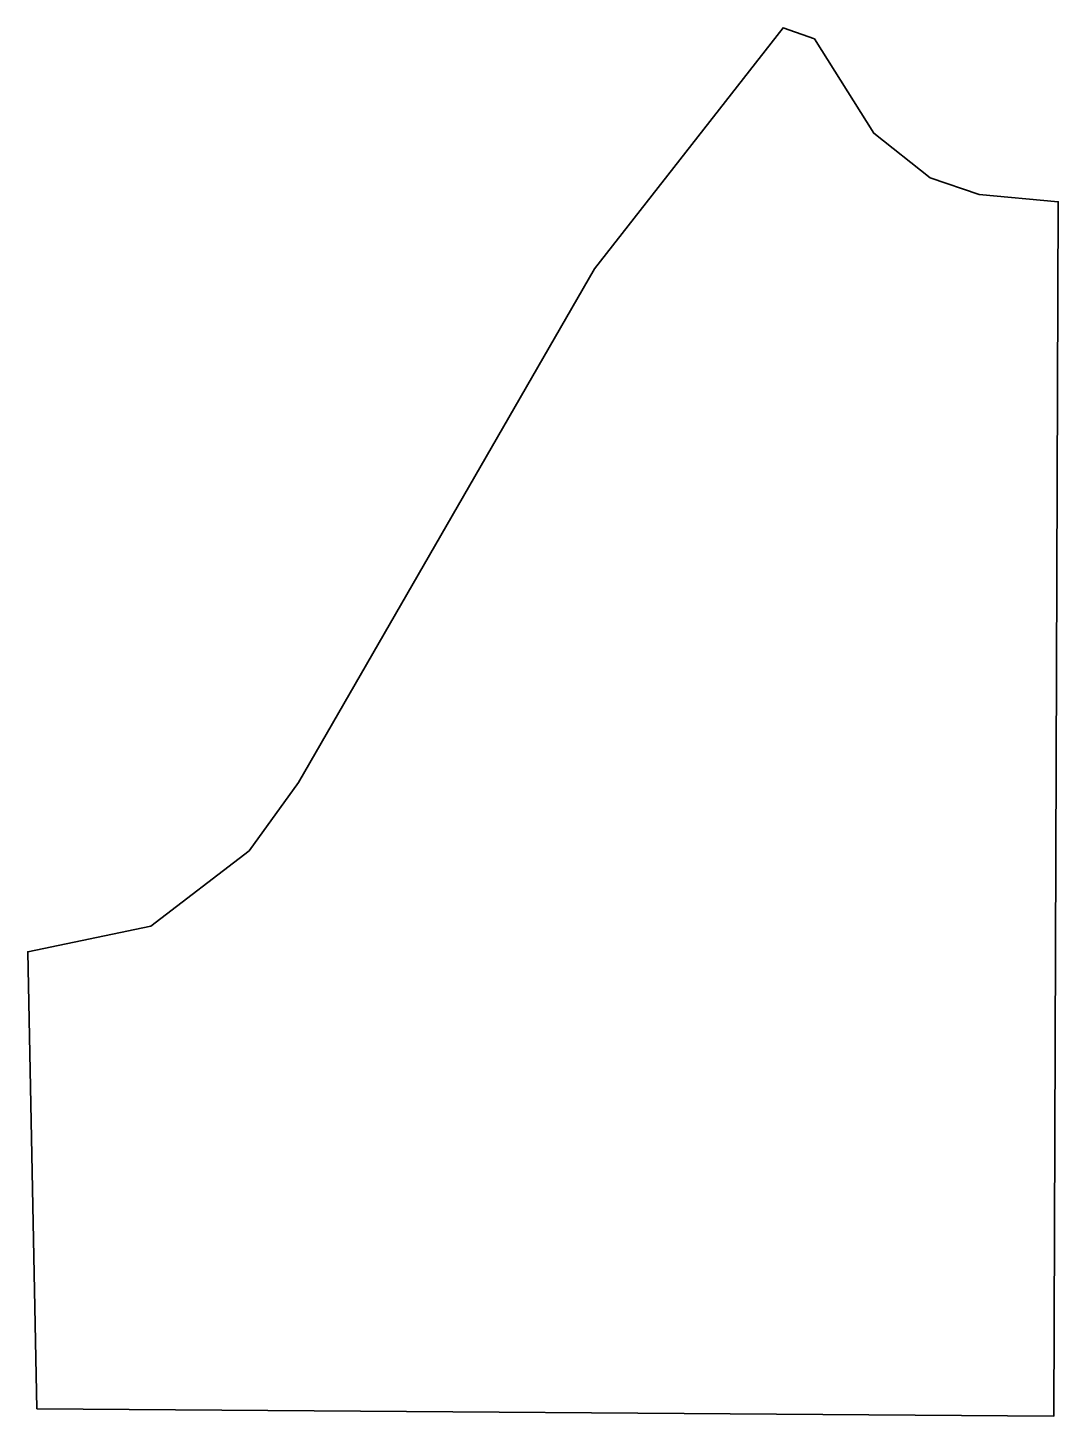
# Model space of a CAD drawing. Extents: x 0 to 3748, y -5051 to 0.
import ezdxf

# ---------------------------------------------------------------- set-up
doc = ezdxf.new("R2010")
doc.units = 0
doc.linetypes.add('Solid', pattern=[0])

msp = doc.modelspace()

# ---------------------------------------------------------------- linework, layer by layer
at = {"color": 0, "linetype": 'Solid', "lineweight": 35}
msp.add_lwpolyline([(447, -3268), (805, -2994), (985, -2746), (2061, -877), (2747, 0), (2861, -40), (3077, -384), (3282, -546), (3461, -607), (3748, -633), (3732, -5051), (33, -5024), (0, -3361), (447, -3268)], close=True, dxfattribs=at)

doc.saveas('drawing.dxf')
